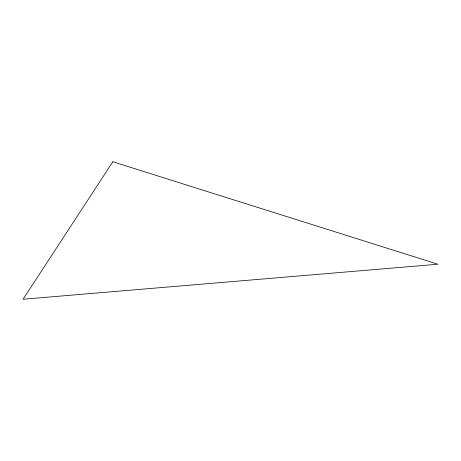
<?xml version="1.0" encoding="UTF-8"?>
<svg xmlns="http://www.w3.org/2000/svg" width="461" height="461" viewBox="0 0 461 461"><rect width="100%" height="100%" fill="white"/><g stroke="black" fill="none" stroke-linecap="round" stroke-linejoin="round"><path stroke-width="0.69" d="M112.836 161.765L23.05 299.235L437.95 264.228L112.836 161.765"/></g></svg>
